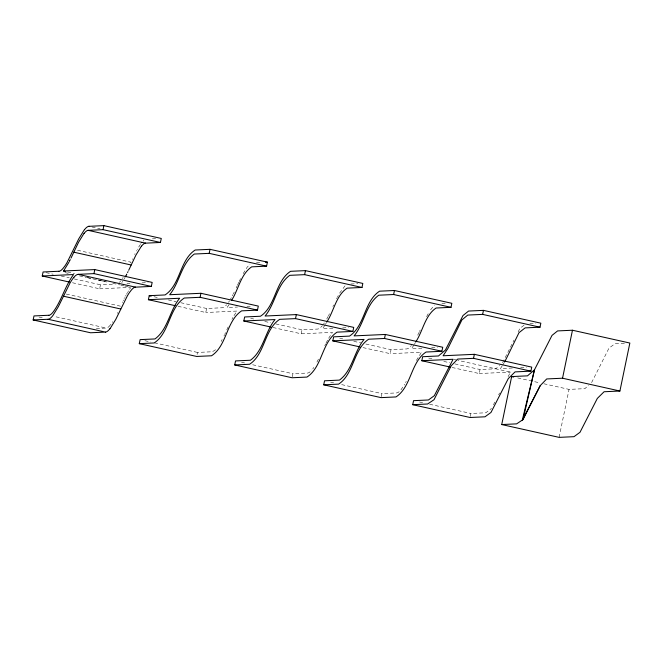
<?xml version="1.0" encoding="UTF-8"?>
<svg xmlns="http://www.w3.org/2000/svg" width="663" height="663" viewBox="0 0 663 663"><rect width="100%" height="100%" fill="white"/><g stroke="black" fill="none" stroke-linecap="round" stroke-linejoin="round"><path stroke-width="0.5" stroke-dasharray="3.31 2.49" d="M72.449 282.745L99.632 288.811L100.461 284.783L114.318 284.145M197.085 354.448L197.499 352.434L212.392 351.746L215.641 349.708M178.04 306.314L205.77 312.505L206.607 308.477L222.436 307.748L224.019 307.209L226.655 304.806M292.3 376.75L292.922 373.733L307.806 373.045L309.356 372.482L311.975 369.937M273.007 327.505L301.193 333.804L302.021 329.776L317.859 329.047L319.549 328.442L322.375 325.74M381.3 396.623L381.929 393.607L396.814 392.919L398.364 392.347L400.982 389.811L404.637 384.275M363.017 347.603L390.2 353.669L391.029 349.65L406.867 348.92L408.557 348.315L411.383 345.605M470.307 416.488L470.937 413.472L485.822 412.784L491.523 408.441M452.025 367.468L479.2 373.542L480.037 369.515L495.874 368.785L499.595 365.437M559.108 437.365L569.045 389.388L584.882 388.651L588.603 385.302M130.71 262.871L131.017 262.208L76.659 250.067M236.194 288.007L237.155 285.894M237.487 285.165L238.821 282.264M226.787 329.909L228.843 325.458M332.909 306.463L333.572 304.997M132.26 259.473L132.567 258.819M224.914 333.986L225.536 332.644M419.53 331.5L420.209 330.041M122.34 302.535L122.647 301.88M223.97 335.942L224.6 334.641M239.161 281.543L241.166 277.432M123.185 300.762L123.484 300.157M419.19 332.213L417.475 335.66M117.707 312.513L117.285 313.367M324.779 345.68L325.641 343.94M123.998 299.112L124.288 298.516M134.647 254.509L135.07 253.664M233.301 293.991L234.271 292.06M328.467 315.795L329.494 313.756M502.579 362.76L514.032 340.061M518.159 331.89L519.991 328.251L524.466 324.961M591.587 382.626L608.999 348.125L614.966 343.732L625.88 343.227M124.793 297.53L125.15 296.842M318.447 359.147L316.574 362.736M336.589 298.731L337.26 297.43M232.34 295.847L232.978 294.612M326.072 343.069L328.218 339.033M493.421 404.811L494.838 402.085M498.626 394.816L499.579 392.993M508.098 376.642L510.469 372.1L458.116 360.415M328.119 316.45L326.751 318.986M125.638 295.897L125.987 295.25M221.152 341.428L222.13 339.597M405.582 382.601L406.228 381.374M136.462 250.995L136.735 250.49M337.6 296.784L338.263 295.541M426.599 316.649L428.613 313.019M231.942 319.293L232.97 317.411M416.364 360.457L421.461 352.227L390.2 353.669M126.542 294.239L126.807 293.759M137.266 249.52L137.531 249.048M124.926 277.573L123.931 279.289M127.006 293.402L127.611 292.358M243.18 273.62L247.15 267.247L249.984 264.056M230.417 299.303L231.379 297.621M325.417 324.389L326.271 322.939M328.649 338.254L332.453 332.362L301.193 333.804M414.425 344.254L415.278 342.812M339.605 293.145L345.398 285.363M127.992 291.712L128.506 290.875M138.691 247.059L139.197 246.246M233.998 315.629L237.031 311.063L205.77 312.505M502.098 366.009L500.482 368.57L512.582 368.015M502.637 365.156L504.783 361.741M139.313 246.056L140.05 244.929M112.702 321.688L112.246 322.4M324.986 325.11L322.467 328.84L333.555 328.326M413.994 344.984L411.474 348.705L422.563 348.191M122.655 281.344L121.793 282.629M228.511 302.328L229.456 300.869M229.058 304.624L227.044 307.533L237.47 307.052M129.525 289.292L130.735 287.576M323.37 324.431L324.373 322.964M312.812 368.843L313.773 367.443M140.399 244.407L140.871 243.744M430.594 309.812L434.406 305.229M111.044 324.132L110.622 324.688A48.333 11.503 -77.4 0 1 110.522 324.82M120.666 280.93L120.567 281.054A41.918 9.978 -77.4 0 1 119.357 282.347M152.341 238.854L156.311 238.672M256.49 262.639L261.454 262.415M126.956 283.565L129.981 283.424M142.081 282.869L148.139 282.587M99.632 288.811L129.882 287.411M350.918 283.988L357.871 283.665M246.943 306.621L252.628 306.356M441.914 303.762L446.879 303.538M96.326 328.516L106.246 328.052L54.913 316.591M342.638 327.903L348.688 327.63M529.928 323.677L535.878 323.403M431.638 347.777L437.696 347.495M520.646 367.642L526.695 367.368M479.2 373.542L510.469 372.1M92.024 226.995L100.08 228.793M67.551 271.929L74.604 273.504M64.966 272.592L68.985 273.496M87.11 277.54L93.151 278.891M98.182 280.01L101.199 280.681M102.21 280.913L105.226 281.584M79.552 275.907L86.604 277.482M87.607 277.706L97.676 279.952M98.679 280.176L106.735 281.974M112.776 283.325L119.821 284.891M120.823 285.123L123.848 285.794M124.851 286.018L129.89 287.145M454.097 359.512L457.114 360.191M46.103 272.65L53.156 274.225M61.203 276.023L69.259 277.822M74.289 278.941L100.461 284.783M154.007 296.734L158.788 297.803M168.352 299.941L176.002 301.648M180.784 302.718L206.607 308.477M250.689 318.315L253.705 318.994M264.777 321.464L270.819 322.815M275.849 323.934L302.021 329.776M339.688 338.188L342.713 338.859M353.785 341.329L360.829 342.904M365.86 344.031L391.029 349.65M428.696 358.053L432.724 358.956M443.796 361.426L449.837 362.777M454.868 363.896L480.037 369.515M517.704 377.927L539.848 382.866M543.875 383.769L569.045 389.388M66.292 294.082L120.649 306.215M39.018 317.055L44.048 318.182M144.907 340.691L150.642 341.975M154.471 342.829L197.499 352.434M241.581 362.271L244.606 362.951M252.653 364.749L292.922 373.733M330.588 382.145L333.605 382.816M341.66 384.615L381.929 393.607M419.596 402.01L422.613 402.681M429.657 404.256L470.937 413.472M110.224 325.135A38.545 9.174 -77.4 0 1 106.229 328.144M123.136 277.466A64.742 15.415 -77.4 0 1 122.423 278.559M143.059 241.117A42.664 10.16 -77.4 0 1 143.863 240.354"/><path stroke-width="0.99" d="M33.15 319.956L48.034 319.268L105.417 332.08L90.533 332.768L33.15 319.956L33.987 315.936L48.871 315.248M69.433 282.065L42.25 275.999L43.087 271.979L58.924 271.25M78.118 274.349L93.955 273.612L94.792 269.592L152.167 282.405L151.338 286.424L135.501 287.154L78.118 274.349A41.918 9.978 -77.4 0 0 73.85 277.391M103.063 229.663L103.892 225.635L161.275 238.448L160.438 242.467L145.553 243.155L88.171 230.343L103.063 229.663L160.438 242.467M266.576 266.161L209.201 253.349L194.309 254.037C181.314 263.526 179.739 282.471 169.67 294.728L200.93 293.286L258.305 306.091L257.476 310.118L241.639 310.848C226.199 321 227.061 345.655 211.555 355.774L196.671 356.454L139.288 343.649L140.125 339.622L155.009 338.942C168.004 329.453 169.562 310.483 179.656 298.251L148.396 299.693L149.225 295.673L165.062 294.944C180.502 284.792 179.64 260.128 195.146 250.017L210.03 249.329L267.413 262.142L266.576 266.161L251.691 266.849C240.603 274.258 238.498 289.789 231.453 300.563M139.288 343.649L154.172 342.962C169.687 332.851 168.816 308.187 184.256 298.035L200.093 297.306L200.93 293.286M209.201 253.349L210.03 249.329M361.998 287.46L304.615 274.656L289.731 275.336C276.711 284.792 275.22 303.861 265.084 316.027L296.353 314.585L353.727 327.398L352.898 331.417L337.061 332.146C321.613 342.299 322.483 366.954 306.977 377.073L292.085 377.761L234.71 364.948L235.539 360.929L250.432 360.241C263.451 350.785 264.943 331.724 275.07 319.549L243.81 320.991L244.647 316.972L260.484 316.243C275.924 306.099 275.062 281.435 290.568 271.316L305.452 270.628L362.827 283.441L361.998 287.46L347.114 288.148C335.926 295.623 333.879 311.353 326.702 322.16M234.71 364.948L249.595 364.26C265.101 354.15 264.239 329.486 279.678 319.342L295.516 318.613L296.353 314.585M304.615 274.656L305.452 270.628M451.006 307.334L393.623 294.521L378.739 295.209C365.719 304.657 364.219 323.726 354.092 335.892L385.352 334.459L442.735 347.263L441.898 351.282L426.069 352.02C410.621 362.164 411.491 386.819 395.985 396.938L381.092 397.626L323.718 384.813L324.547 380.794L339.439 380.106C352.451 370.658 353.951 351.589 364.078 339.423L332.818 340.865L333.655 336.837L349.492 336.108C364.932 325.964 364.062 301.3 379.567 291.181L394.46 290.502L451.835 303.306L451.006 307.334L436.113 308.013C424.933 315.489 422.886 331.227 415.709 342.033M323.718 384.813L338.602 384.134C354.108 374.015 353.246 349.36 368.686 339.207L384.523 338.478L385.352 334.459M393.623 294.521L394.46 290.502M540.014 327.199L482.631 314.386L467.746 315.074L461.912 319.931L447.832 348.572L443.099 355.766L474.36 354.324L531.743 367.128L530.906 371.156L515.068 371.885L508.314 378.548L490.993 412.427L484.985 416.812L470.1 417.491L412.726 404.687L413.555 400.659L428.439 399.98L434.331 395.678L453.086 359.288L421.825 360.73L422.654 356.711L438.492 355.973L445.445 350.006L462.998 315.53L468.575 311.055L483.468 310.367L540.842 323.179L540.014 327.199L525.121 327.887L519.005 332.677L504.783 361.741M412.726 404.687L427.61 403.999L434.025 399.706L451.196 365.802L457.694 359.073L473.531 358.343L474.36 354.324M482.631 314.386L483.468 310.367M501.725 424.552L511.662 376.576L527.499 375.846L534.453 369.871L552.006 335.403L557.583 330.92L572.467 330.232L629.85 343.044L619.913 391.021L604.076 391.75L597.322 398.422L580.001 432.293L573.992 436.677L559.108 437.365L501.725 424.552L516.618 423.864L523.032 419.58L540.196 385.667L546.702 378.946L562.539 378.217L619.913 391.021M562.539 378.217L572.467 330.232M523.032 419.58L534.453 369.871L522.295 420.16L540.196 385.667M71.016 258.098L78.499 242.368L83.795 233.716A48.333 11.503 -77.4 0 1 84.11 233.326M73.858 277.349L72.11 279.678A64.742 15.415 -77.4 0 0 69.955 283.126L58.369 306.637L52.874 315.563A52.418 12.481 -77.4 0 1 52.534 315.986A42.664 10.16 -77.4 0 1 48.018 319.359M128.688 270.297L135.874 255.18L141.178 246.52A48.333 11.503 -77.4 0 1 141.484 246.139M135.517 287.087A41.918 9.978 -77.4 0 0 131.233 290.203L129.484 292.491A64.742 15.415 -77.4 0 0 127.337 295.93L115.752 319.442L110.249 328.376A52.418 12.481 -77.4 0 1 109.917 328.79M128.025 271.656L127.586 272.543M70.278 259.589L69.772 260.592M69.632 260.866L69.342 261.421M126.799 274.092L126.442 274.78M68.919 262.241L63.549 271.01L94.792 269.592M126.302 275.046L125.813 275.957M125.672 276.214L125.332 276.844M89.008 226.323L103.892 225.635M265.424 262.233L267.413 262.142M42.25 275.999L73.518 274.557C65.256 285.728 61.618 300.43 53.247 311.875A48.333 11.503 -77.4 0 1 52.932 312.265A38.545 9.174 -77.4 0 1 48.855 315.339M73.775 252.18L131.15 264.993M93.955 273.612L151.338 286.424M200.093 297.306L257.476 310.118M295.516 318.613L352.898 331.417M384.523 338.478L441.898 351.282M473.531 358.343L530.906 371.156M63.532 271.034L65.546 271.482M149.225 295.673L151.139 296.096M511.662 376.576L513.676 377.023M148.396 299.693L175.165 305.668M243.81 320.991L270.993 327.058M332.818 340.865L360.001 346.931M421.825 360.73L450.011 367.02M63.408 296.195L120.782 309.008M58.908 271.316A41.918 9.978 -77.4 0 0 63.192 268.2L64.933 265.913A64.742 15.415 -77.4 0 0 67.087 262.473L78.673 238.962L84.168 230.028A52.418 12.481 -77.4 0 1 84.508 229.605M84.499 229.671A42.664 10.16 -77.4 0 1 89.024 226.232M84.102 233.393A38.545 9.174 -77.4 0 1 88.187 230.26M109.925 328.724A42.664 10.16 -77.4 0 1 105.4 332.171M141.667 242.691A52.418 12.481 -77.4 0 1 141.882 242.418M141.476 246.205A38.545 9.174 -77.4 0 1 145.57 243.064"/></g></svg>
